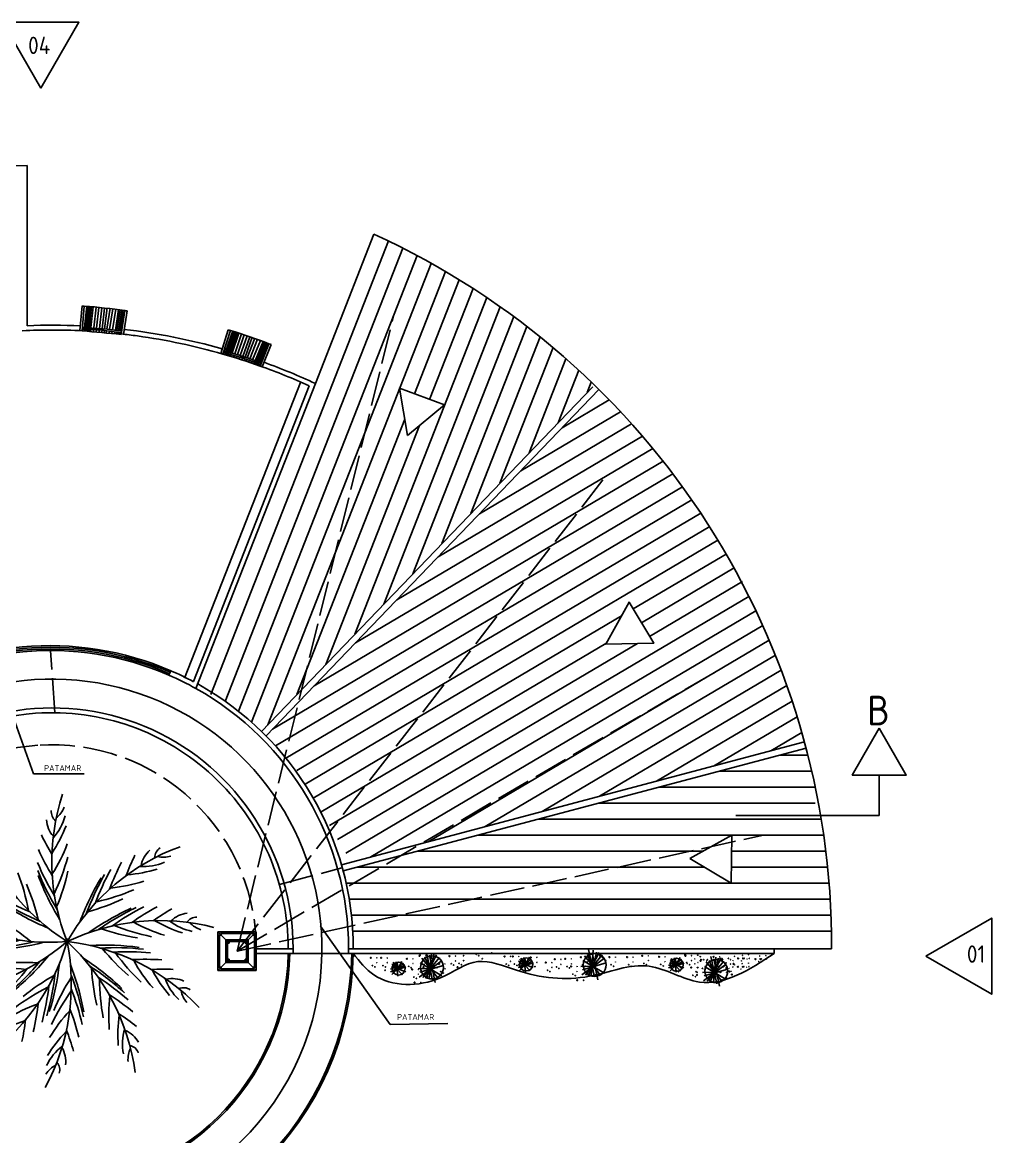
# Model space of a CAD drawing. Extents: x 115 to 1469, y 94 to 338.
# Drawn here: x 202.91 to 233.18, y 303.24 to 338.04 of the extents above; entities that cross this region are included whole.
import ezdxf

# ---------------------------------------------------------------- set-up
doc = ezdxf.new("R2010")
doc.units = 0
doc.linetypes.add('ACAD_ISO02W100', pattern=[15, 12, -3])
doc.layers.get('0').update_dxf_attribs({"linetype": 'CONTINUOUS'})
for name, color, linetype in [('1', 7, 'CONTINUOUS'), ('PAREDE', 6, 'CONTINUOUS'), ('PROJ', 1, 'CONTINUOUS'), ('TREES', 3, 'CONTINUOUS')]:
    doc.layers.add(name, color=color, linetype=linetype)
doc.styles.get("Standard").update_dxf_attribs({"font": 'ISOCP'})

# ---------------------------------------------------------------- blocks, each defined once
blk = doc.blocks.new('TREE3')
at = {"layer": 'TREES'}
for centre, radius, start, end in [((6.304, 2.495), 6.78, 161.8706, 201.5936), ((-0.839, 4.494), 0.808, 308.4321, 338.3515), ((-0.143, 4.054), 0.351, 173.7791, 233.0395), ((-1.642, 4.347), 1.639, 317.4391, 345.0127), ((3.633, 5.724), 6.78, 197.8706, 237.5936), ((0.196, 3.84), 0.835, 182.879, 221.5346), ((-4.007, 5.153), 4.263, 326.0526, 338.8318), ((-3.321, 3.142), 0.808, 344.4321, 14.3515), ((-3.884, 2.551), 1.639, 353.4391, 21.0127), ((6.376, 6.862), 8.001, 206.1883, 211.1386), ((-2.499, 3.196), 0.351, 209.7791, 269.0395), ((-6.271, 1.814), 4.263, 2.0526, 14.8318), ((6.381, 6.2), 8.001, 204.5673, 211.2107), ((-4.862, 4.906), 5.211, 327.5529, 339.111), ((5.865, -3.401), 6.78, 110.1725, 149.8955), ((3.134, 2.226), 0.835, 131.1808, 169.8364), ((3.093, 2.625), 0.351, 122.081, 181.3414), ((-2.099, 3.221), 0.835, 218.879, 257.5346), ((-6.817, 1.111), 5.211, 3.5529, 15.111), ((6.444, 5.585), 8.001, 202.9483, 211.3077), ((-6.749, 4.499), 7.022, 334.6755, 344.6307), ((8.821, -1.165), 8.001, 152.8691, 159.5126), ((9.337, -0.75), 8.001, 154.4902, 159.4404), ((2.393, 3.983), 1.639, 265.741, 293.3146), ((3.006, 3.444), 0.808, 256.734, 286.6534), ((1.125, 9.299), 8.001, 242.1883, 247.1386), ((-8.105, -0.327), 7.022, 10.6755, 20.6307), ((6.518, 5.174), 8.001, 201.6825, 211.4019), ((-6.261, 3.599), 6.444, 337.0347, 347.4268), ((8.101, -1.908), 8.001, 149.9844, 159.7037), ((8.377, -1.595), 8.001, 151.2501, 159.6096), ((1.561, 6.338), 4.263, 274.3545, 287.1337), ((1.518, 8.767), 8.001, 240.5673, 247.2107), ((-7.181, -0.768), 6.444, 13.0347, 23.4268), ((6.59, 4.871), 8.001, 200.5186, 211.4981), ((7.907, -2.153), 8.001, 148.8205, 159.8), ((0.837, 6.856), 5.211, 275.8548, 287.4128), ((1.931, 8.306), 8.001, 238.9483, 247.3077), ((-0.652, 8.085), 7.022, 282.9774, 292.9325), ((-0.554, 6.757), 6.78, 234.9681, 274.6912), ((-4.544, 0.504), 0.808, 21.5297, 51.4491), ((-4.636, -0.308), 1.639, 30.5366, 58.1102), ((2.232, 8.018), 8.001, 237.6825, 247.4019), ((2.469, 7.814), 8.001, 236.5186, 247.4981), ((-1.056, 7.144), 6.444, 285.3366, 295.7287), ((5.595, -6.161), 8.001, 115.4841, 125.2035), ((6, -6.06), 8.001, 116.7498, 125.1093), ((6.609, -5.956), 8.001, 118.3688, 125.0123), ((-3.921, 1.042), 0.351, 246.8767, 306.1371), ((-6.096, -2.335), 4.263, 39.1502, 51.9294), ((-6.108, -3.226), 5.211, 40.6505, 52.2085), ((-6.267, -5.149), 7.022, 47.7731, 57.7282), ((5.297, -6.253), 8.001, 114.3202, 125.2997), ((7.27, -5.907), 8.001, 119.9899, 124.9402), ((3.844, 0.059), 0.835, 96.6805, 135.3361), ((4.036, 0.412), 0.351, 87.5807, 146.8411), ((-3.617, 1.303), 0.835, 255.9765, 294.6321), ((-5.264, -4.944), 6.444, 50.1322, 60.5244), ((2.908, -6.125), 6.78, 75.6722, 115.3952), ((3.176, 6.486), 6.444, 250.8363, 261.2284), ((4.042, 7.032), 7.022, 248.4771, 258.4323), ((4.573, 5.177), 5.211, 241.3545, 252.9126), ((4.876, 4.339), 4.263, 239.8542, 252.6334), ((4.228, 1.927), 1.639, 231.2407, 258.8143), ((4.428, 1.135), 0.808, 222.2337, 252.1531), ((-4.42, 5.141), 6.78, 270.9681, 310.6912), ((-4.712, 8.096), 8.001, 279.2858, 284.2361), ((-4.077, 7.908), 8.001, 277.6648, 284.3082), ((-6.509, 1.896), 6.78, 304.0339, 343.7569), ((-3.47, 7.79), 8.001, 276.0458, 284.4052), ((-6.647, -1.335), 6.78, 331.6319, 11.355), ((-0.785, -6.734), 6.78, 43.6319, 83.355), ((-4.593, -4.987), 6.78, 7.6319, 47.355), ((-3.056, 7.741), 8.001, 274.7801, 284.4994), ((-2.744, 7.722), 8.001, 273.6161, 284.5957), ((1.173, -8.111), 8.001, 82.2799, 93.2595), ((1.474, -8.191), 8.001, 83.4439, 93.1632), ((6.133, 3.813), 6.444, 218.796, 229.1882), ((1.871, -8.32), 8.001, 84.7096, 93.069), ((-1.353, -7.094), 6.444, 86.1322, 96.5244), ((-7.022, 4.467), 8.001, 310.7801, 320.4994), ((-6.759, 4.634), 8.001, 309.6161, 320.5957), ((-8.193, 0.196), 8.001, 342.6819, 353.6614), ((-3.818, -7.251), 8.001, 46.2799, 57.2595), ((7.157, 3.817), 7.022, 216.4368, 226.392), ((2.443, -8.555), 8.001, 86.3286, 92.972), ((6.623, 1.962), 5.211, 209.3143, 220.8723), ((-3.045, -6.2), 5.211, 76.6505, 88.2085), ((-2.044, -7.85), 7.022, 83.7731, 93.7282), ((-7.386, 4.262), 8.001, 312.0458, 320.4052), ((-8.322, -0.088), 8.001, 343.8458, 353.5652), ((-7.351, -3.622), 8.001, 10.2799, 21.2595), ((-3.622, -7.493), 8.001, 47.4439, 57.1632), ((7.203, -0.52), 6.444, 182.796, 193.1882), ((3.029, -8.864), 8.001, 87.9496, 92.8999), ((6.436, 1.091), 4.263, 207.814, 220.5932), ((-3.57, -2.974), 1.639, 66.5366, 94.1102), ((-3.559, -5.472), 4.263, 75.1502, 87.9294), ((-8.571, 3.78), 8.001, 315.2858, 320.2361), ((-7.947, 4.001), 8.001, 313.6648, 320.3082), ((2.737, -6.683), 6.444, 119.198, 129.5901), ((-8.515, -0.458), 8.001, 345.1116, 353.471), ((5.522, -4.655), 6.444, 146.796, 157.1882), ((-7.334, -3.933), 8.001, 11.4439, 21.1632), ((-3.376, -7.831), 8.001, 48.7096, 57.069), ((8.034, -1.119), 7.022, 180.4368, 190.392), ((4.606, -0.61), 1.639, 199.2004, 226.774), ((3.29, -1.989), 0.835, 64.6403, 103.2959), ((-3.972, -2.263), 0.808, 57.5297, 87.4491), ((-3.784, -1.462), 0.351, 282.8767, 342.1371), ((-3.692, -1.071), 0.835, 291.9765, 330.6321), ((2.57, -7.693), 7.022, 116.8388, 126.794), ((5.842, -5.627), 7.022, 144.4368, 154.392), ((-7.334, -4.351), 8.001, 12.7096, 21.069), ((6.511, -2.305), 5.211, 173.3143, 184.8723), ((-3.052, -8.357), 8.001, 50.3286, 56.972), ((3.639, -1.792), 0.351, 55.5404, 114.8009), ((4.356, -1.387), 0.808, 190.1934, 220.1128), ((0.83, -6.857), 5.211, 109.7162, 121.2743), ((-8.843, -0.982), 8.001, 346.7306, 353.374), ((3.913, -5.692), 5.211, 137.3143, 148.8723), ((-7.382, -4.967), 8.001, 14.3286, 20.972), ((5.848, -2.9), 4.263, 171.814, 184.5932), ((-2.76, -8.951), 8.001, 51.9496, 56.8999), ((0.003, -6.528), 4.263, 108.2159, 120.9952), ((-9.245, -1.509), 8.001, 348.3516, 353.3019), ((-7.494, -5.62), 8.001, 15.9496, 20.8999), ((3.368, -3.201), 1.639, 163.2004, 190.774), ((1.493, -3.543), 0.835, 28.6403, 67.2959), ((-1.369, -4.44), 1.639, 99.6024, 127.176), ((-2.51, -2.912), 0.835, 325.0423, 3.6979), ((3.027, -5.784), 4.263, 135.814, 148.5932), ((-2.094, -4.064), 0.808, 90.5954, 120.5148), ((-2.374, -3.29), 0.351, 315.9424, 15.2029), ((0.844, -4.569), 1.639, 127.2004, 154.774), ((-0.875, -3.744), 0.835, 352.6403, 31.2959), ((2.709, -3.683), 0.808, 154.1934, 184.1128), ((1.891, -3.589), 0.351, 19.5404, 78.8009), ((-0.58, -4.015), 0.351, 343.5404, 42.8009), ((0.027, -4.572), 0.808, 118.1934, 148.1128)]:
    blk.add_arc(centre, radius, start, end, dxfattribs=at)

msp = doc.modelspace()

# ---------------------------------------------------------------- linework, layer by layer
for p, q in [((203.265, 314.568), (202.428, 316.905)), ((204.844, 314.568), (203.265, 314.568)), ((212.219, 309.812), (214.398, 306.743)), ((214.398, 306.743), (216.194, 306.774))]:
    msp.add_line(p, q)
at = {"color": 3}
for p, q in [((204.312, 309.434), (204.312, 309.234)), ((204.212, 309.334), (204.412, 309.334)), ((220.588, 309.082), (220.776, 308.232)), ((220.74, 309.064), (220.669, 308.268)), ((214.49, 308.686), (214.633, 308.471)), ((214.588, 308.704), (214.642, 308.257)), ((214.615, 308.695), (214.642, 308.525)), ((214.767, 308.713), (214.624, 308.463)), ((216.017, 308.741), (215.301, 308.222)), ((215.391, 308.812), (215.883, 308.204)), ((215.936, 308.839), (215.418, 308.213)), ((215.632, 308.481), (215.48, 308.857)), ((215.534, 308.982), (215.722, 308.132)), ((215.686, 308.964), (215.614, 308.168)), ((215.623, 308.91), (215.802, 308.061)), ((215.641, 308.517), (215.847, 308.919)), ((215.668, 308.481), (215.766, 308.928)), ((218.875, 308.674), (218.392, 308.522)), ((218.419, 308.683), (218.866, 308.522)), ((218.795, 308.791), (218.437, 308.433)), ((218.437, 308.773), (218.768, 308.424)), ((218.473, 308.817), (218.616, 308.603)), ((218.571, 308.835), (218.625, 308.388)), ((218.598, 308.826), (218.625, 308.656)), ((218.75, 308.844), (218.607, 308.594)), ((218.839, 308.737), (218.634, 308.594)), ((221.094, 308.818), (220.379, 308.299)), ((220.414, 308.746), (221.085, 308.344)), ((220.468, 308.889), (220.96, 308.281)), ((221.013, 308.916), (220.495, 308.29)), ((220.709, 308.558), (220.557, 308.934)), ((220.7, 308.987), (220.879, 308.138)), ((220.718, 308.594), (220.924, 308.996)), ((220.745, 308.558), (220.843, 309.005)), ((223.494, 308.78), (223.136, 308.422)), ((223.136, 308.762), (223.467, 308.413)), ((223.172, 308.807), (223.315, 308.592)), ((223.27, 308.824), (223.324, 308.377)), ((223.297, 308.816), (223.324, 308.646)), ((223.449, 308.833), (223.306, 308.583)), ((223.539, 308.726), (223.333, 308.583)), ((224.266, 308.697), (224.758, 308.089)), ((224.811, 308.724), (224.293, 308.098)), ((224.507, 308.366), (224.355, 308.742)), ((224.409, 308.867), (224.597, 308.017)), ((224.561, 308.849), (224.489, 308.053)), ((224.498, 308.795), (224.677, 307.946)), ((224.516, 308.402), (224.722, 308.804)), ((224.543, 308.366), (224.641, 308.813)), ((214.892, 308.543), (214.409, 308.391)), ((214.409, 308.48), (214.633, 308.463)), ((214.436, 308.552), (214.883, 308.391)), ((214.812, 308.659), (214.454, 308.302)), ((214.454, 308.641), (214.785, 308.293)), ((214.857, 308.606), (214.651, 308.463)), ((215.632, 308.49), (215.275, 308.481)), ((216.062, 308.589), (215.328, 308.374)), ((215.337, 308.669), (216.008, 308.267)), ((215.65, 308.481), (215.507, 308.177)), ((218.392, 308.612), (218.616, 308.594)), ((220.709, 308.567), (220.352, 308.558)), ((221.139, 308.666), (220.405, 308.451)), ((220.727, 308.558), (220.584, 308.254)), ((223.575, 308.664), (223.092, 308.512)), ((223.092, 308.601), (223.315, 308.583)), ((223.118, 308.672), (223.566, 308.512)), ((224.507, 308.375), (224.15, 308.366)), ((224.892, 308.625), (224.176, 308.107)), ((224.936, 308.473), (224.203, 308.259)), ((224.212, 308.554), (224.883, 308.151)), ((224.525, 308.366), (224.382, 308.062))]:
    msp.add_line(p, q, dxfattribs=at)
at = {"color": 1}
msp.add_line((211.366, 308.958), (213.097, 308.958), dxfattribs=at)
at = {"color": 3}
for centre, radius in [((214.66, 308.489), 0.204), ((215.704, 308.526), 0.359), ((218.643, 308.621), 0.204), ((220.781, 308.603), 0.359), ((223.342, 308.61), 0.204), ((224.579, 308.411), 0.359)]:
    msp.add_circle(centre, radius, dxfattribs=at)
at = {"linetype": 'Continuous'}
for centre, radius, start, end in [((213.79, 308.826), 0.0145, 90, 270), ((213.79, 308.826), 0.0145, 270, 90), ((213.986, 308.826), 0.00725, 90, 270), ((213.986, 308.674), 0.00725, 90, 270), ((214.117, 308.826), 0.0145, 90, 270), ((214.117, 308.826), 0.0145, 270, 90), ((214.313, 308.826), 0.00725, 90, 270), ((214.313, 308.674), 0.00725, 90, 270), ((214.922, 308.797), 0.0145, 90, 270), ((214.922, 308.797), 0.0145, 270, 90), ((215.118, 308.797), 0.00725, 90, 270), ((215.312, 308.883), 0.00725, 90, 270), ((215.325, 308.905), 0.0145, 90, 270), ((215.312, 308.883), 0.00725, 270, 90), ((215.325, 308.905), 0.0145, 270, 90), ((215.521, 308.905), 0.00725, 90, 270), ((215.521, 308.752), 0.00725, 90, 270), ((215.731, 308.804), 0.0145, 90, 270), ((215.731, 308.804), 0.0145, 270, 90), ((215.927, 308.804), 0.00725, 90, 270), ((216.25, 308.882), 0.0145, 90, 270), ((216.25, 308.882), 0.0145, 270, 90), ((216.446, 308.882), 0.00725, 90, 270), ((216.446, 308.73), 0.00725, 90, 270), ((216.69, 308.893), 0.00725, 90, 270), ((216.69, 308.741), 0.00725, 90, 270), ((216.69, 308.893), 0.00725, 270, 90), ((216.69, 308.741), 0.00725, 270, 90), ((217.087, 308.936), 0.00725, 90, 270), ((217.087, 308.936), 0.00725, 270, 90), ((217.163, 308.893), 0.00725, 90, 270), ((217.163, 308.893), 0.00725, 270, 90), ((217.272, 308.795), 0.00725, 90, 270), ((217.272, 308.795), 0.00725, 270, 90), ((217.569, 308.978), 0.00725, 90, 270), ((217.569, 308.978), 0.00725, 270, 90), ((217.968, 308.872), 0.0145, 90, 270), ((217.968, 308.872), 0.0145, 270, 90), ((218.164, 308.872), 0.00725, 90, 270), ((218.164, 308.719), 0.00725, 90, 270), ((218.224, 308.871), 0.0145, 90, 270), ((218.224, 308.871), 0.0145, 270, 90), ((218.42, 308.871), 0.00725, 90, 270), ((218.42, 308.719), 0.00725, 90, 270), ((218.788, 308.837), 0.0145, 90, 270), ((218.788, 308.837), 0.0145, 270, 90), ((218.984, 308.837), 0.00725, 90, 270), ((218.984, 308.685), 0.00725, 90, 270), ((219.255, 308.679), 0.0145, 90, 270), ((219.255, 308.679), 0.0145, 270, 90), ((219.451, 308.679), 0.00725, 90, 270), ((219.537, 308.781), 0.0145, 90, 270), ((219.537, 308.781), 0.0145, 270, 90), ((219.733, 308.781), 0.00725, 90, 270), ((219.864, 308.792), 0.0145, 90, 270), ((219.864, 308.792), 0.0145, 270, 90), ((220.06, 308.792), 0.00725, 90, 270), ((220.352, 308.846), 0.0145, 90, 270), ((220.352, 308.846), 0.0145, 270, 90), ((220.389, 308.96), 0.00725, 90, 270), ((220.389, 308.96), 0.00725, 270, 90), ((220.548, 308.846), 0.00725, 90, 270), ((220.548, 308.694), 0.00725, 90, 270), ((220.548, 308.846), 0.00725, 270, 90), ((220.548, 308.694), 0.00725, 270, 90), ((220.946, 308.889), 0.00725, 90, 270), ((220.946, 308.889), 0.00725, 270, 90), ((221.022, 308.846), 0.00725, 90, 270), ((221.022, 308.846), 0.00725, 270, 90), ((221.131, 308.748), 0.00725, 90, 270), ((221.131, 308.748), 0.00725, 270, 90), ((221.241, 308.848), 0.0145, 90, 270), ((221.241, 308.848), 0.0145, 270, 90), ((221.437, 308.848), 0.00725, 90, 270), ((221.437, 308.696), 0.00725, 90, 270), ((221.793, 308.848), 0.0145, 90, 270), ((221.793, 308.848), 0.0145, 270, 90), ((221.989, 308.848), 0.00725, 90, 270), ((221.989, 308.696), 0.00725, 90, 270), ((222.267, 308.893), 0.0145, 90, 270), ((222.267, 308.893), 0.0145, 270, 90), ((222.463, 308.893), 0.00725, 90, 270), ((222.463, 308.741), 0.00725, 90, 270), ((222.792, 308.859), 0.0145, 90, 270), ((222.792, 308.859), 0.0145, 270, 90), ((222.988, 308.859), 0.00725, 90, 270), ((222.988, 308.706), 0.00725, 90, 270), ((223.266, 308.679), 0.0145, 90, 270), ((223.266, 308.679), 0.0145, 270, 90), ((223.462, 308.679), 0.00725, 90, 270), ((223.604, 308.917), 0.0145, 90, 270), ((223.616, 308.893), 0.0145, 90, 270), ((223.604, 308.917), 0.0145, 270, 90), ((223.616, 308.893), 0.0145, 270, 90), ((223.658, 308.678), 0.00725, 90, 270), ((223.658, 308.678), 0.00725, 270, 90), ((223.811, 308.893), 0.00725, 90, 270), ((223.811, 308.74), 0.00725, 90, 270), ((223.914, 308.79), 0.00725, 90, 270), ((224.002, 308.91), 0.00725, 90, 270), ((224.002, 308.91), 0.00725, 270, 90), ((224.015, 308.677), 0.00725, 90, 270), ((224.078, 308.866), 0.00725, 90, 270), ((224.089, 308.735), 0.0145, 90, 270), ((224.078, 308.866), 0.00725, 270, 90), ((224.089, 308.735), 0.0145, 270, 90), ((224.105, 308.767), 0.0145, 90, 270), ((224.105, 308.767), 0.0145, 270, 90), ((224.187, 308.768), 0.00725, 90, 270), ((224.187, 308.768), 0.00725, 270, 90), ((224.285, 308.735), 0.00725, 90, 270), ((224.301, 308.767), 0.00725, 90, 270), ((224.301, 308.767), 0.00725, 270, 90), ((224.495, 308.859), 0.0145, 90, 270), ((224.495, 308.859), 0.0145, 270, 90), ((224.691, 308.859), 0.00725, 90, 270), ((224.691, 308.706), 0.00725, 90, 270), ((224.698, 308.81), 0.00725, 90, 270), ((224.698, 308.81), 0.00725, 270, 90), ((224.755, 308.791), 0.0145, 90, 270), ((224.755, 308.791), 0.0145, 270, 90), ((224.774, 308.766), 0.00725, 90, 270), ((224.774, 308.766), 0.00725, 270, 90), ((224.883, 308.668), 0.00725, 90, 270), ((224.883, 308.668), 0.00725, 270, 90), ((224.957, 308.809), 0.00725, 90, 270), ((224.957, 308.809), 0.00725, 270, 90), ((225.033, 308.766), 0.00725, 90, 270), ((225.092, 308.737), 0.00725, 270, 90), ((225.157, 308.868), 0.00725, 90, 270), ((225.26, 308.808), 0.0145, 90, 270), ((225.26, 308.808), 0.0145, 270, 90), ((225.367, 308.734), 0.00725, 90, 270), ((225.389, 308.907), 0.00725, 270, 90), ((225.416, 308.808), 0.0145, 90, 270), ((225.416, 308.808), 0.0145, 270, 90), ((225.456, 308.808), 0.00725, 90, 270), ((225.529, 308.789), 0.00725, 270, 90), ((225.595, 308.92), 0.00725, 90, 270), ((225.612, 308.808), 0.00725, 90, 270), ((225.801, 308.786), 0.0145, 90, 270), ((225.801, 308.786), 0.0145, 270, 90), ((225.908, 308.712), 0.00725, 90, 270), ((225.929, 308.885), 0.00725, 270, 90), ((225.957, 308.786), 0.0145, 90, 270), ((225.957, 308.786), 0.0145, 270, 90), ((225.997, 308.786), 0.00725, 90, 270), ((226.07, 308.767), 0.00725, 270, 90), ((226.135, 308.898), 0.00725, 90, 270), ((226.153, 308.786), 0.00725, 90, 270), ((213.845, 308.586), 0.00725, 90, 270), ((213.845, 308.586), 0.00725, 270, 90), ((213.921, 308.543), 0.00725, 90, 270), ((213.921, 308.543), 0.00725, 270, 90), ((214.172, 308.586), 0.00725, 90, 270), ((214.172, 308.586), 0.00725, 270, 90), ((214.241, 308.439), 0.00725, 90, 270), ((214.248, 308.543), 0.00725, 90, 270), ((214.241, 308.439), 0.00725, 270, 90), ((214.248, 308.543), 0.00725, 270, 90), ((214.976, 308.557), 0.00725, 90, 270), ((214.976, 308.557), 0.00725, 270, 90), ((215.052, 308.514), 0.00725, 90, 270), ((215.052, 308.514), 0.00725, 270, 90), ((215.088, 308.466), 0.0145, 90, 270), ((215.088, 308.466), 0.0145, 270, 90), ((215.118, 308.644), 0.00725, 90, 270), ((215.284, 308.466), 0.00725, 90, 270), ((215.379, 308.665), 0.00725, 90, 270), ((215.379, 308.665), 0.00725, 270, 90), ((215.437, 308.533), 0.0145, 90, 270), ((215.437, 308.533), 0.0145, 270, 90), ((215.455, 308.622), 0.00725, 90, 270), ((215.455, 308.622), 0.00725, 270, 90), ((215.633, 308.533), 0.00725, 90, 270), ((215.633, 308.381), 0.00725, 90, 270), ((215.785, 308.564), 0.00725, 90, 270), ((215.785, 308.564), 0.00725, 270, 90), ((215.861, 308.52), 0.00725, 90, 270), ((215.861, 308.52), 0.00725, 270, 90), ((215.923, 308.635), 0.0145, 90, 270), ((215.927, 308.651), 0.00725, 90, 270), ((215.923, 308.635), 0.0145, 270, 90), ((215.977, 308.395), 0.00725, 90, 270), ((215.977, 308.395), 0.00725, 270, 90), ((216.053, 308.352), 0.00725, 90, 270), ((216.053, 308.352), 0.00725, 270, 90), ((216.118, 308.635), 0.00725, 90, 270), ((216.118, 308.482), 0.00725, 90, 270), ((216.304, 308.643), 0.00725, 90, 270), ((216.304, 308.643), 0.00725, 270, 90), ((216.38, 308.599), 0.00725, 90, 270), ((216.38, 308.599), 0.00725, 270, 90), ((216.505, 308.533), 0.0145, 90, 270), ((216.505, 308.533), 0.0145, 270, 90), ((216.548, 308.653), 0.00725, 90, 270), ((216.548, 308.653), 0.00725, 270, 90), ((216.624, 308.61), 0.00725, 90, 270), ((216.624, 308.61), 0.00725, 270, 90), ((218.023, 308.632), 0.00725, 90, 270), ((218.023, 308.632), 0.00725, 270, 90), ((218.099, 308.589), 0.00725, 90, 270), ((218.099, 308.589), 0.00725, 270, 90), ((218.278, 308.631), 0.00725, 90, 270), ((218.278, 308.631), 0.00725, 270, 90), ((218.355, 308.588), 0.00725, 90, 270), ((218.355, 308.588), 0.00725, 270, 90), ((218.842, 308.598), 0.00725, 90, 270), ((218.842, 308.598), 0.00725, 270, 90), ((218.919, 308.554), 0.00725, 90, 270), ((218.919, 308.554), 0.00725, 270, 90), ((219.31, 308.44), 0.00725, 90, 270), ((219.31, 308.44), 0.00725, 270, 90), ((219.386, 308.396), 0.00725, 90, 270), ((219.386, 308.396), 0.00725, 270, 90), ((219.451, 308.527), 0.00725, 90, 270), ((219.592, 308.541), 0.00725, 90, 270), ((219.592, 308.541), 0.00725, 270, 90), ((219.668, 308.498), 0.00725, 90, 270), ((219.668, 308.498), 0.00725, 270, 90), ((219.733, 308.628), 0.00725, 90, 270), ((219.919, 308.552), 0.00725, 90, 270), ((219.919, 308.552), 0.00725, 270, 90), ((219.995, 308.509), 0.00725, 90, 270), ((219.995, 308.509), 0.00725, 270, 90), ((220.045, 308.556), 0.0145, 90, 270), ((220.045, 308.556), 0.0145, 270, 90), ((220.06, 308.64), 0.00725, 90, 270), ((220.241, 308.556), 0.00725, 90, 270), ((220.241, 308.403), 0.00725, 90, 270), ((220.407, 308.607), 0.00725, 90, 270), ((220.407, 308.607), 0.00725, 270, 90), ((220.483, 308.563), 0.00725, 90, 270), ((220.483, 308.563), 0.00725, 270, 90), ((221.295, 308.609), 0.00725, 90, 270), ((221.295, 308.609), 0.00725, 270, 90), ((221.371, 308.565), 0.00725, 90, 270), ((221.371, 308.565), 0.00725, 270, 90), ((221.848, 308.609), 0.00725, 90, 270), ((221.848, 308.609), 0.00725, 270, 90), ((221.924, 308.565), 0.00725, 90, 270), ((221.924, 308.565), 0.00725, 270, 90), ((222.322, 308.654), 0.00725, 90, 270), ((222.322, 308.654), 0.00725, 270, 90), ((222.398, 308.61), 0.00725, 90, 270), ((222.398, 308.61), 0.00725, 270, 90), ((222.846, 308.619), 0.00725, 90, 270), ((222.846, 308.619), 0.00725, 270, 90), ((222.923, 308.576), 0.00725, 90, 270), ((222.923, 308.576), 0.00725, 270, 90), ((223.32, 308.439), 0.00725, 90, 270), ((223.32, 308.439), 0.00725, 270, 90), ((223.396, 308.396), 0.00725, 90, 270), ((223.396, 308.396), 0.00725, 270, 90), ((223.462, 308.526), 0.00725, 90, 270), ((223.67, 308.653), 0.00725, 90, 270), ((223.67, 308.653), 0.00725, 270, 90), ((223.746, 308.609), 0.00725, 90, 270), ((223.746, 308.609), 0.00725, 270, 90), ((223.796, 308.521), 0.0145, 90, 270), ((223.796, 308.521), 0.0145, 270, 90), ((223.914, 308.638), 0.00725, 90, 270), ((223.95, 308.394), 0.00725, 90, 270), ((223.95, 308.394), 0.00725, 270, 90), ((223.992, 308.521), 0.00725, 90, 270), ((223.992, 308.369), 0.00725, 90, 270), ((224.015, 308.525), 0.00725, 90, 270), ((224.144, 308.495), 0.00725, 90, 270), ((224.144, 308.495), 0.00725, 270, 90), ((224.22, 308.452), 0.00725, 90, 270), ((224.22, 308.452), 0.00725, 270, 90), ((224.285, 308.583), 0.00725, 90, 270), ((224.301, 308.614), 0.00725, 90, 270), ((224.301, 308.614), 0.00725, 270, 90), ((224.55, 308.619), 0.00725, 90, 270), ((224.55, 308.619), 0.00725, 270, 90), ((224.626, 308.576), 0.00725, 90, 270), ((224.626, 308.576), 0.00725, 270, 90), ((224.71, 308.375), 0.0145, 90, 270), ((224.71, 308.375), 0.0145, 270, 90), ((224.809, 308.552), 0.00725, 90, 270), ((224.809, 308.552), 0.00725, 270, 90), ((224.886, 308.508), 0.00725, 90, 270), ((224.886, 308.508), 0.00725, 270, 90), ((224.906, 308.375), 0.00725, 90, 270), ((224.966, 308.501), 0.00725, 270, 90), ((224.994, 308.401), 0.0145, 90, 270), ((224.994, 308.401), 0.0145, 270, 90), ((225.032, 308.632), 0.00725, 90, 270), ((225.04, 308.405), 0.00725, 270, 90), ((225.106, 308.535), 0.00725, 90, 270), ((225.119, 308.638), 0.0145, 90, 270), ((225.119, 308.638), 0.0145, 270, 90), ((225.15, 308.609), 0.00725, 90, 270), ((225.253, 308.549), 0.0145, 90, 270), ((225.253, 308.549), 0.0145, 270, 90), ((225.36, 308.475), 0.00725, 90, 270), ((225.381, 308.649), 0.00725, 270, 90), ((225.408, 308.549), 0.0145, 90, 270), ((225.408, 308.549), 0.0145, 270, 90), ((225.449, 308.549), 0.00725, 90, 270), ((225.522, 308.53), 0.00725, 270, 90), ((225.587, 308.661), 0.00725, 90, 270), ((225.604, 308.549), 0.00725, 90, 270), ((215.142, 308.226), 0.00725, 90, 270), ((215.142, 308.226), 0.00725, 270, 90), ((215.162, 308.051), 0.0145, 90, 270), ((215.162, 308.051), 0.0145, 270, 90), ((215.218, 308.183), 0.00725, 90, 270), ((215.218, 308.183), 0.00725, 270, 90), ((215.284, 308.313), 0.00725, 90, 270), ((215.358, 308.051), 0.00725, 90, 270), ((215.358, 308.051), 0.00725, 270, 90), ((215.492, 308.294), 0.00725, 90, 270), ((215.492, 308.294), 0.00725, 270, 90), ((215.568, 308.25), 0.00725, 90, 270), ((215.568, 308.25), 0.00725, 270, 90), ((220.099, 308.316), 0.00725, 90, 270), ((220.099, 308.316), 0.00725, 270, 90), ((220.175, 308.272), 0.00725, 90, 270), ((220.175, 308.272), 0.00725, 270, 90), ((220.239, 308.128), 0.0145, 90, 270), ((220.239, 308.128), 0.0145, 270, 90), ((220.435, 308.128), 0.00725, 90, 270), ((220.435, 308.128), 0.00725, 270, 90), ((223.85, 308.282), 0.00725, 90, 270), ((223.85, 308.282), 0.00725, 270, 90), ((223.927, 308.238), 0.00725, 90, 270), ((223.927, 308.238), 0.00725, 270, 90), ((223.977, 308.295), 0.0145, 90, 270), ((223.977, 308.295), 0.0145, 270, 90), ((224.383, 308.24), 0.0145, 90, 270), ((224.383, 308.24), 0.0145, 270, 90), ((224.579, 308.24), 0.00725, 90, 270), ((224.579, 308.087), 0.00725, 90, 270), ((224.764, 308.135), 0.00725, 90, 270), ((224.764, 308.135), 0.00725, 270, 90), ((224.906, 308.222), 0.00725, 90, 270), ((225.068, 308.305), 0.0145, 90, 270), ((225.068, 308.305), 0.0145, 270, 90)]:
    msp.add_arc(centre, radius, start, end, dxfattribs=at)
at = {"layer": '1', "color": 21}
for p, q in [((214.346, 331.211), (208.801, 317.054)), ((214.795, 330.988), (209.252, 316.835)), ((215.241, 330.756), (209.667, 316.524)), ((215.683, 330.513), (210.071, 316.184)), ((216.122, 330.262), (210.575, 316.101)), ((216.556, 330), (215.162, 326.439)), ((216.987, 329.728), (215.63, 326.264)), ((217.413, 329.446), (213.295, 318.931)), ((217.836, 329.154), (214.201, 319.875)), ((218.254, 328.851), (215.108, 320.818)), ((218.669, 328.538), (216.014, 321.762)), ((219.079, 328.214), (216.921, 322.705)), ((219.485, 327.88), (217.827, 323.648)), ((219.886, 327.534), (218.734, 324.592)), ((220.283, 327.176), (219.64, 325.535)), ((220.675, 326.807), (220.547, 326.479)), ((219.769, 325.381), (221.237, 326.248)), ((218.478, 324.037), (221.592, 325.877)), ((214.851, 325.645), (211.482, 317.044)), ((215.311, 325.449), (212.388, 317.988)), ((217.187, 322.693), (221.937, 325.5)), ((215.896, 321.349), (222.272, 325.117)), ((214.604, 320.005), (222.598, 324.73)), ((213.313, 318.662), (222.916, 324.336)), ((212.022, 317.318), (223.224, 323.938)), ((210.723, 315.969), (223.523, 323.534)), ((210.816, 315.444), (223.813, 323.124)), ((211.146, 315.058), (224.095, 322.71)), ((211.486, 314.678), (224.378, 322.296)), ((211.74, 314.247), (224.631, 321.865)), ((221.983, 319.72), (224.886, 321.435)), ((222.24, 319.291), (225.141, 321.005)), ((222.497, 318.862), (225.395, 320.575)), ((212.758, 312.526), (225.598, 320.114)), ((211.995, 313.817), (221.616, 319.503)), ((213.012, 312.095), (225.818, 319.663)), ((213.799, 311.979), (226.029, 319.206)), ((212.249, 313.387), (221.136, 318.638)), ((212.503, 312.956), (222.122, 318.64)), ((215.582, 312.452), (226.23, 318.745)), ((217.364, 312.925), (226.423, 318.278)), ((219.147, 313.397), (226.607, 317.806)), ((220.93, 313.87), (226.781, 317.328)), ((222.712, 314.343), (226.947, 316.845)), ((224.495, 314.815), (227.102, 316.356)), ((226.277, 315.288), (227.248, 315.862)), ((227.437, 315.159), (226.57, 315.159)), ((227.558, 314.659), (224.685, 314.659)), ((227.667, 314.159), (222.799, 314.159)), ((227.667, 313.659), (220.913, 313.659)), ((227.854, 313.159), (219.027, 313.159)), ((227.931, 312.659), (217.142, 312.659)), ((224.174, 312.159), (215.256, 312.159)), ((227.998, 312.159), (225.054, 312.159)), ((224.202, 311.659), (213.37, 311.659)), ((228.054, 311.659), (225.049, 311.659)), ((228.1, 311.159), (213.024, 311.159)), ((228.136, 310.659), (213.121, 310.659)), ((228.161, 310.159), (213.19, 310.159)), ((228.176, 309.659), (213.233, 309.659)), ((210.218, 309.108), (210.218, 308.958)), ((226.381, 308.958), (223.181, 308.958))]:
    msp.add_line(p, q, dxfattribs=at)
at = {"layer": '1', "color": 253}
for p, q in [((204.927, 329.178), (204.855, 328.524)), ((204.977, 329.173), (204.905, 328.52)), ((205.026, 329.168), (204.955, 328.516)), ((205.076, 329.162), (205.004, 328.512)), ((205.126, 329.157), (205.054, 328.507)), ((205.215, 329.147), (205.144, 328.499)), ((205.305, 329.137), (205.233, 328.49)), ((205.394, 329.127), (205.323, 328.481)), ((205.484, 329.117), (205.412, 328.471)), ((205.484, 328.463), (205.563, 329.124)), ((205.551, 328.455), (205.652, 329.11)), ((205.64, 328.445), (205.741, 329.096)), ((205.729, 328.434), (205.83, 329.082)), ((205.819, 328.422), (205.919, 329.069)), ((205.868, 328.415), (205.968, 329.061)), ((205.918, 328.409), (206.018, 329.053)), ((205.967, 328.402), (206.067, 329.046)), ((204.849, 328.475), (204.844, 328.425)), ((204.899, 328.471), (204.894, 328.421)), ((204.949, 328.466), (204.944, 328.417)), ((204.999, 328.462), (204.993, 328.412)), ((205.049, 328.457), (205.043, 328.408)), ((205.138, 328.449), (205.133, 328.399)), ((205.228, 328.44), (205.222, 328.391)), ((205.317, 328.431), (205.312, 328.381)), ((205.407, 328.421), (205.401, 328.372)), ((205.472, 328.364), (205.478, 328.414)), ((205.535, 328.357), (205.543, 328.406)), ((205.625, 328.346), (205.632, 328.395)), ((205.714, 328.335), (205.722, 328.384)), ((205.803, 328.323), (205.811, 328.373)), ((205.853, 328.317), (205.861, 328.366)), ((205.903, 328.31), (205.91, 328.359)), ((205.952, 328.303), (205.96, 328.353)), ((209.486, 328.401), (209.271, 327.779)), ((209.533, 328.385), (209.319, 327.764)), ((209.58, 328.369), (209.366, 327.749)), ((209.627, 328.352), (209.414, 327.734)), ((209.675, 328.336), (209.461, 327.719)), ((209.76, 328.307), (209.547, 327.691)), ((209.845, 328.277), (209.632, 327.662)), ((209.93, 328.248), (209.718, 327.633)), ((210.015, 328.219), (209.803, 327.604)), ((209.871, 327.581), (210.094, 328.207)), ((209.934, 327.558), (210.178, 328.174)), ((210.019, 327.528), (210.261, 328.141)), ((210.104, 327.497), (210.345, 328.108)), ((210.188, 327.466), (210.429, 328.075)), ((210.235, 327.449), (210.475, 328.057)), ((210.282, 327.432), (210.522, 328.038)), ((210.329, 327.414), (210.568, 328.02)), ((209.255, 327.732), (209.238, 327.685)), ((209.302, 327.717), (209.286, 327.67)), ((209.35, 327.702), (209.334, 327.655)), ((209.398, 327.687), (209.381, 327.639)), ((209.445, 327.671), (209.429, 327.624)), ((209.531, 327.643), (209.514, 327.596)), ((209.616, 327.615), (209.595, 327.555)), ((209.701, 327.586), (209.685, 327.539)), ((209.787, 327.557), (209.767, 327.501)), ((209.837, 327.486), (209.854, 327.534)), ((209.897, 327.465), (209.916, 327.512)), ((209.982, 327.435), (210.001, 327.482)), ((210.067, 327.404), (210.085, 327.451)), ((210.151, 327.373), (210.17, 327.42)), ((210.198, 327.356), (210.217, 327.403)), ((210.245, 327.339), (210.264, 327.385)), ((210.292, 327.321), (210.31, 327.367))]:
    msp.add_line(p, q, dxfattribs=at)
at = {"layer": '1'}
for p, q in [((210.38, 315.897), (220.72, 326.659)), ((210.522, 315.756), (220.915, 326.573)), ((212.877, 311.735), (227.33, 315.567)), ((212.93, 311.542), (227.382, 315.374))]:
    msp.add_line(p, q, dxfattribs=at)
at = {"layer": '1', "color": 1}
for p, q in [((209.018, 308.433), (209.018, 309.633)), ((209.018, 309.633), (210.218, 309.633)), ((209.018, 309.633), (209.268, 309.383)), ((209.018, 309.533), (209.118, 309.533)), ((209.068, 308.533), (209.068, 309.533)), ((209.118, 309.533), (209.118, 309.633)), ((209.118, 309.583), (210.118, 309.583)), ((210.218, 309.633), (209.968, 309.383)), ((210.118, 309.633), (210.118, 309.533)), ((210.118, 309.533), (210.218, 309.533)), ((210.168, 309.533), (210.168, 308.533)), ((210.218, 309.633), (210.218, 308.433)), ((209.018, 308.433), (209.268, 308.683)), ((210.218, 308.433), (209.968, 308.683)), ((209.118, 308.533), (209.018, 308.533)), ((210.218, 308.433), (209.018, 308.433)), ((209.118, 308.433), (209.118, 308.533)), ((210.118, 308.483), (209.118, 308.483)), ((210.218, 308.533), (210.118, 308.533)), ((210.118, 308.533), (210.118, 308.433))]:
    msp.add_line(p, q, dxfattribs=at)
at = {"layer": '1', "color": 6}
for p, q in [((209.268, 309.383), (209.968, 309.383)), ((209.268, 308.683), (209.268, 309.383)), ((209.318, 308.683), (209.318, 309.383)), ((209.368, 309.283), (209.368, 309.383)), ((209.868, 309.383), (209.868, 309.283)), ((209.918, 309.383), (209.918, 308.683)), ((209.968, 309.383), (209.968, 308.683)), ((209.268, 309.333), (209.968, 309.333)), ((209.268, 309.283), (209.368, 309.283)), ((209.868, 309.283), (209.968, 309.283)), ((209.368, 308.783), (209.268, 308.783)), ((209.968, 308.733), (209.268, 308.733)), ((209.968, 308.683), (209.268, 308.683)), ((209.368, 308.683), (209.368, 308.783)), ((209.968, 308.783), (209.868, 308.783)), ((209.868, 308.783), (209.868, 308.683))]:
    msp.add_line(p, q, dxfattribs=at)
at = {"layer": '1', "color": 21}
for points in [[(203.493, 335.981), (204.682, 338.04), (202.304, 338.04)], [(231.119, 308.878), (233.177, 307.689), (233.177, 310.066)]]:
    msp.add_lwpolyline(points, close=True, dxfattribs=at)
at = {"layer": '1'}
for points in [[(214.935, 325.14), (216.091, 326.091), (214.689, 326.616)], [(221.128, 318.624), (222.625, 318.649), (221.855, 319.933)], [(223.755, 311.923), (225.043, 311.16), (225.06, 312.657)]]:
    msp.add_lwpolyline(points, close=True, dxfattribs=at)
at = {"layer": '1', "color": 21}
msp.add_spline([(213.247, 308.958), (213.892, 308.293), (215.968, 308.203), (217.13, 308.71), (218.337, 308.439), (220.617, 308.251), (222.483, 308.563), (224.051, 308.068), (226.381, 308.958)], degree=3, dxfattribs=at)
at = {"layer": 'PAREDE'}
for p, q in [((203.064, 328.565), (203.064, 333.568)), ((204.713, 328.411), (204.779, 329.182)), ((204.783, 328.407), (204.849, 329.177)), ((206.002, 328.296), (206.116, 329.038)), ((206.071, 328.286), (206.186, 329.027)), ((209.108, 327.7), (209.342, 328.438)), ((209.175, 327.681), (209.409, 328.417)), ((210.34, 327.306), (210.615, 328.001)), ((210.404, 327.278), (210.68, 327.976)), ((211.874, 326.683), (208.258, 317.45)), ((212.065, 326.76), (208.335, 317.237)), ((207.553, 317.791), (207.493, 317.654)), ((229.668, 313.272), (229.668, 314.533)), ((229.668, 313.272), (225.193, 313.272)), ((210.218, 309.108), (211.368, 309.108)), ((211.368, 309.108), (211.368, 308.958)), ((213.098, 309.109), (213.098, 308.958)), ((213.098, 309.108), (223.318, 309.108)), ((213.318, 309.108), (223.318, 309.108)), ((223.318, 309.108), (226.381, 309.108)), ((226.381, 309.108), (226.381, 308.958)), ((210.216, 308.958), (211.368, 308.958)), ((213.098, 308.958), (226.381, 308.958))]:
    msp.add_line(p, q, dxfattribs=at)
at = {"layer": 'PAREDE', "color": 5}
msp.add_line((211.595, 326.793), (207.979, 317.559), dxfattribs=at)
at = {"layer": 'PAREDE'}
msp.add_lwpolyline([(229.668, 315.995), (228.824, 314.533), (230.512, 314.533)], close=True, dxfattribs=at)
for centre, radius, start, end in [((203.845, 309.108), 24.473, 91.8295, 120.4165), ((203.845, 309.108), 24.323, 91.8295, 91.8408), ((203.287, 309.165), 20.073, 85.5387, 85.7385), ((203.287, 309.165), 20.073, 81.6977, 81.8975), ((203.845, 309.108), 19.473, 87.4072, 92.2995), ((203.845, 309.108), 19.323, 87.2171, 92.7626), ((203.845, 309.108), 19.323, 82.087, 83.586), ((203.845, 309.108), 19.473, 74.1816, 83.3615), ((203.845, 309.108), 19.323, 73.988, 82.087), ((203.463, 309.245), 20.073, 72.7685, 72.9683), ((203.463, 309.245), 20.073, 68.9275, 69.1273), ((203.845, 309.108), 19.323, 65.4474, 70.359), ((203.845, 309.108), 19.473, 65.0297, 70.1381), ((203.783, 309.109), 9.465, 61.7876, 66.5286), ((203.783, 309.109), 9.315, 60.7468, 66.5286), ((203.783, 309.109), 9.365, 60.7468, 60.7891), ((203.783, 309.109), 9.415, 269.4661, 359.077), ((203.845, 309.108), 7.373, 270, 358.8342), ((203.845, 309.108), 7.423, 270, 358.8421)]:
    msp.add_arc(centre, radius, start, end, dxfattribs=at)
at = {"layer": 'PAREDE', "color": 1}
for centre, radius, start, end in [((203.287, 309.165), 20.073, 81.8975, 85.5387), ((215.302, 437.357), 109.457, 264.48638, 265.12578), ((203.463, 309.245), 20.073, 69.1273, 72.7685), ((243.516, 431.611), 109.457, 251.71299, 251.71517), ((203.845, 309.108), 19.323, 70.359, 73.988), ((203.783, 309.109), 9.465, 66.5286, 124.036), ((203.783, 309.109), 9.315, 66.5286, 124.036), ((203.783, 309.109), 9.465, 359.9899, 60.8722), ((203.783, 309.109), 9.315, 359.9898, 60.7468), ((203.845, 309.108), 7.523, 360, 130.9297), ((203.845, 309.108), 7.373, 94.0033, 130.864), ((203.845, 309.108), 7.373, 360, 94.0033)]:
    msp.add_arc(centre, radius, start, end, dxfattribs=at)
at = {"layer": 'PAREDE', "color": 3}
for centre, radius, start, end in [((204.568, 319.332), 9.127, 80.9036, 88.6201), ((204.705, 320.423), 8.078, 80.6454, 89.3906), ((206.959, 318.878), 9.127, 68.1334, 75.8499), ((207.334, 319.912), 8.078, 67.8752, 76.6204), ((203.783, 309.109), 9.415, 66.5286, 124.036), ((203.783, 309.109), 9.365, 66.5286, 124.036)]:
    msp.add_arc(centre, radius, start, end, dxfattribs=at)
at = {"layer": 'PAREDE', "color": 6}
msp.add_arc((203.783, 309.109), 9.465, 269.4661, 359.0819, dxfattribs=at)
at = {"layer": 'PROJ', "ltscale": 0.09}
for p, q in [((213.892, 331.424), (212.065, 326.76)), ((226.381, 309.108), (228.181, 309.108))]:
    msp.add_line(p, q, dxfattribs=at)
at = {"layer": 'PROJ', "linetype": 'ACAD_ISO02W100', "ltscale": 0.09}
for p, q in [((209.618, 309.033), (214.499, 328.86)), ((209.618, 309.033), (221.129, 323.861)), ((203.933, 316.48), (203.794, 318.425)), ((209.618, 309.033), (224.754, 317.872)), ((209.618, 309.033), (226.052, 312.659)), ((210.939, 311.118), (212.885, 311.634))]:
    msp.add_line(p, q, dxfattribs=at)
at = {"layer": 'PROJ', "ltscale": 0.09}
msp.add_arc((203.709, 309.171), 24.472, 359.8515, 65.41, dxfattribs=at)
at = {"layer": 'PROJ', "color": 2, "ltscale": 0.09}
for start, end in [(358.9796, 215.1038), (270, 358.9796)]:
    msp.add_arc((203.845, 309.108), 8.423, start, end, dxfattribs=at)
at = {"layer": 'PROJ', "linetype": 'ACAD_ISO02W100', "ltscale": 0.09}
for start, end in [(94.0033, 270), (358.6513, 94.0033)]:
    msp.add_arc((203.845, 309.108), 6.373, start, end, dxfattribs=at)

# ---------------------------------------------------------------- block references
msp.add_blockref('TREE3', (204.312, 309.334))

# ---------------------------------------------------------------- texts
at = {"attachment_point": 1}
for s, insert, char_height, width in [('04', (203.094, 337.59), 0.5406, 0.4498), ('B', (229.29, 317.012), 0.924, 0.7692), ('PATAMAR', (203.595, 314.845), 0.1862, 6.59741), ('01', (232.401, 309.214), 0.5406, 0.4498), ('PATAMAR', (214.614, 307.072), 0.1862, 6.59741)]:
    msp.add_mtext(s, dxfattribs=dict(at, insert=insert, char_height=char_height, width=width))

doc.saveas('drawing.dxf')
